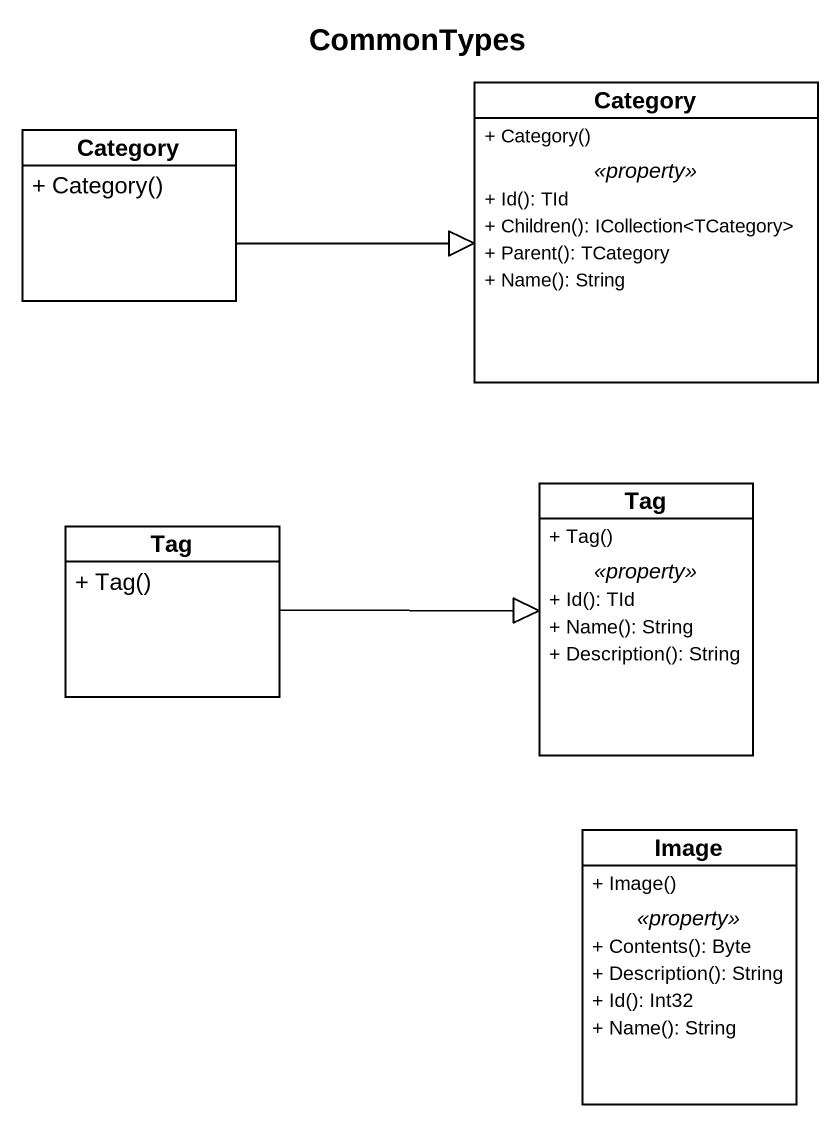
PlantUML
@startuml
title CommonTypes
hide circle
hide empty members
skinparam classAttributeIconSize 0
class Category {
  + Category()
}
class "Category" as Category_2 {
  + Category()
  .. <<property>> ..
  + Id(): TId
  + Children(): ICollection<TCategory>
  + Parent(): TCategory
  + Name(): String
}
class Tag {
  + Tag()
}
class "Tag" as Tag_2 {
  + Tag()
  .. <<property>> ..
  + Id(): TId
  + Name(): String
  + Description(): String
}
class Image {
  + Image()
  .. <<property>> ..
  + Contents(): Byte
  + Description(): String
  + Id(): Int32
  + Name(): String
}
Category -right-|> Category_2
Tag -right-|> Tag_2
@enduml
